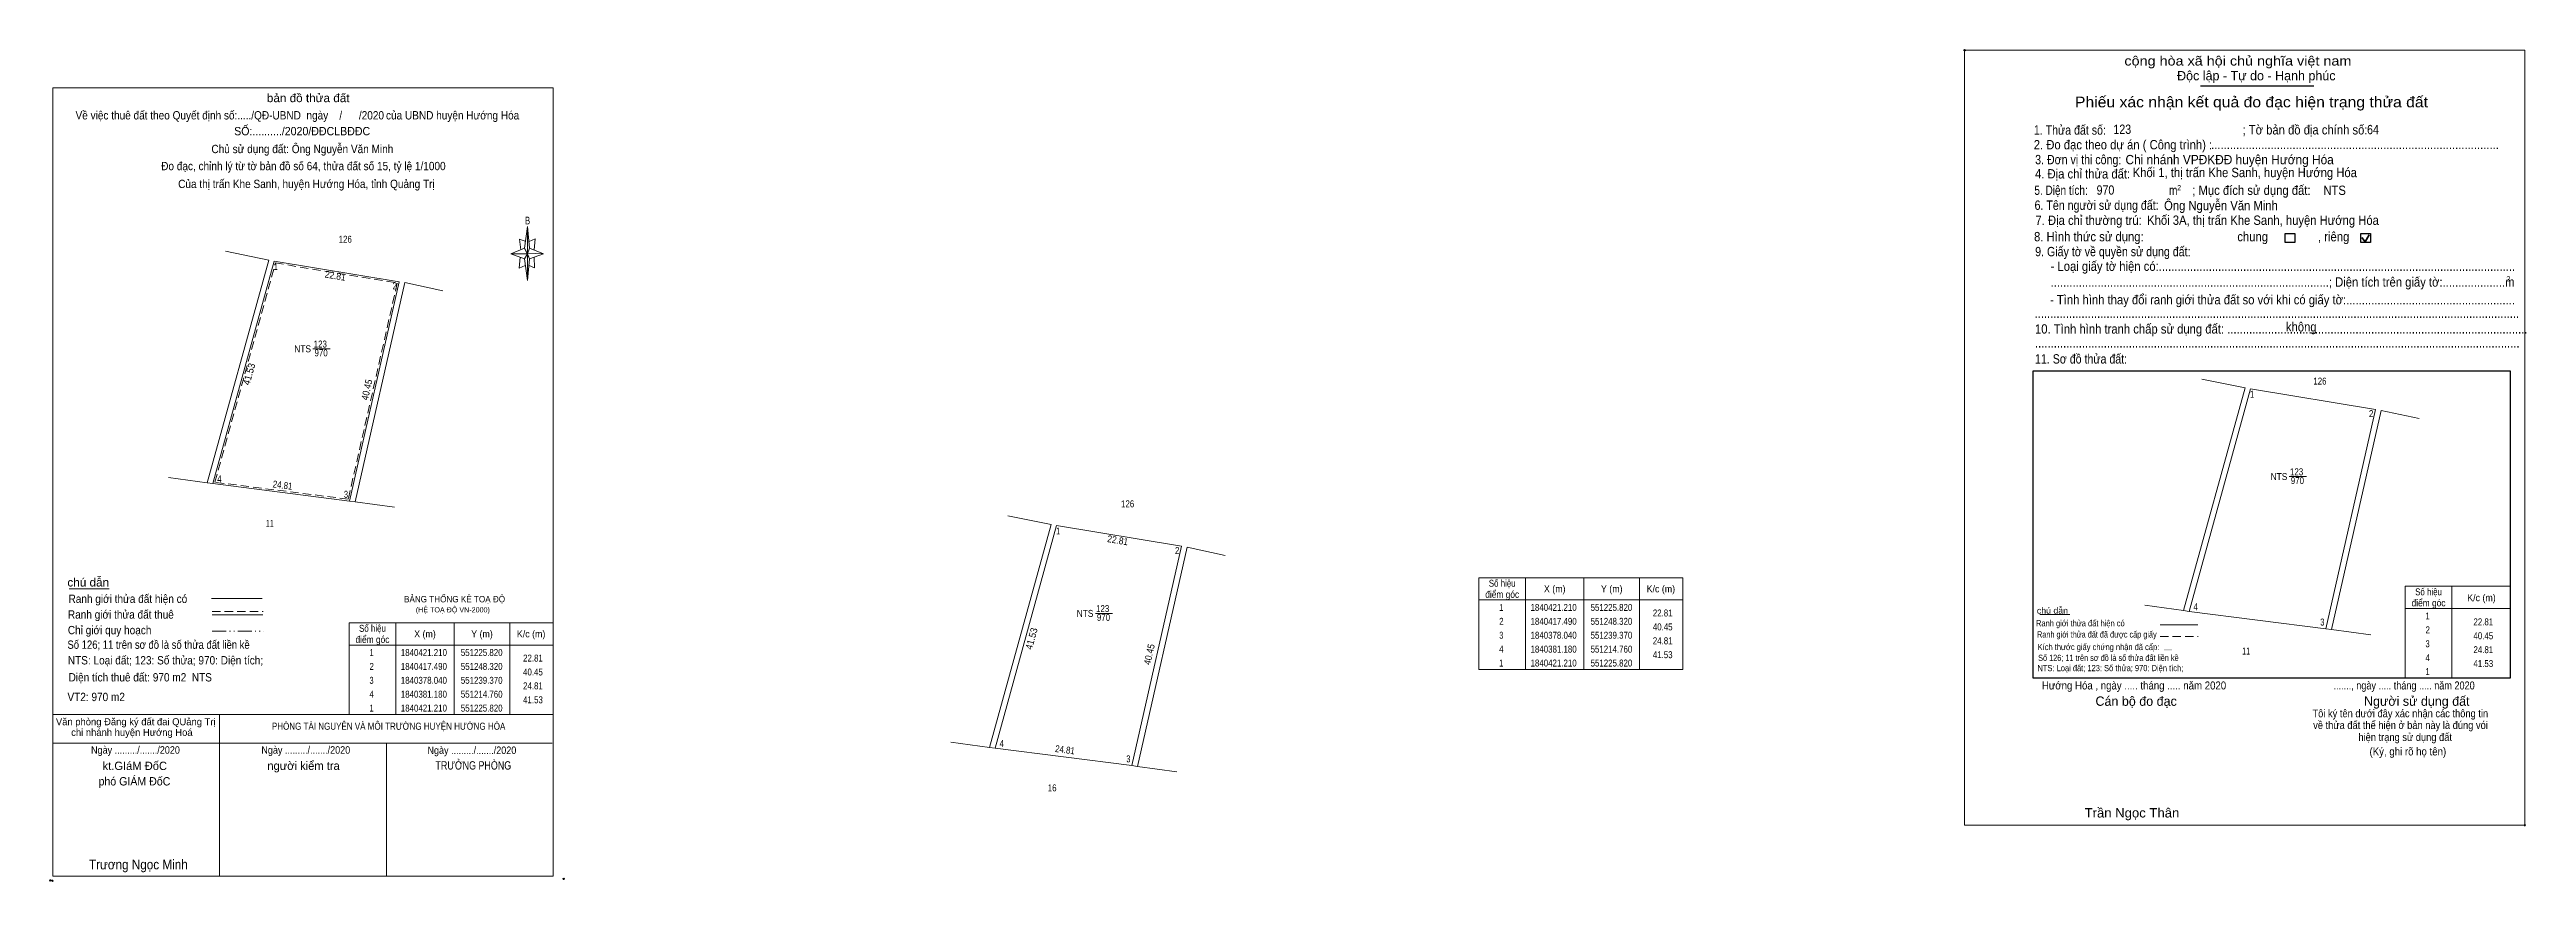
# Model space of a CAD drawing. Header units: metres. Extents: x 551045 to 551490, y 1840357 to 1840507.
import ezdxf
from ezdxf.enums import TextEntityAlignment as Align

# ---------------------------------------------------------------- set-up
doc = ezdxf.new("R2010")
doc.units = ezdxf.units.M
doc.header["$LTSCALE"] = 0.5
doc.header["$PDMODE"] = 32
doc.header["$PDSIZE"] = 0.25
doc.linetypes.add('DASH_DOUBLE_DOT', pattern=[9.2, 5, -1.2, 0.3, -1.2, 0.3, -1.2])
doc.linetypes.add('MEDIUM_DASHED', pattern=[4.5, 3, -1.5])
for name, color, linetype, lineweight in [('1', 7, 'Continuous', 13), ('10', 7, 'Continuous', 13), ('17', 7, 'Continuous', 13), ('2', 7, 'Continuous', 25), ('5', 7, 'Continuous', 13), ('6', 7, 'Continuous', 13), ('63', 7, 'Continuous', 13)]:
    doc.layers.add(name, color=color, linetype=linetype, lineweight=lineweight)

msp = doc.modelspace()

# ---------------------------------------------------------------- linework, layer by layer
at = {"layer": '1'}
for p, q in [((551464.11, 1840441.94), (551470.97, 1840440.45)), ((551249.32, 1840417.33), (551256.18, 1840415.84))]:
    msp.add_line(p, q, dxfattribs=at)
for points in [[(551431.87, 1840447.58), (551439.63, 1840446), (551428.55, 1840405.92), (551421.61, 1840406.89)], [(551470.97, 1840440.45), (551464.11, 1840441.94), (551455.16, 1840402.52), (551454.16, 1840402.65), (551463.11, 1840442.1), (551440.61, 1840445.82), (551429.55, 1840405.79), (551428.55, 1840405.92), (551439.63, 1840446), (551431.87, 1840447.58)], [(551462.23, 1840401.56), (551455.16, 1840402.52), (551464.11, 1840441.94), (551470.97, 1840440.45)], [(551217.08, 1840422.97), (551224.84, 1840421.39), (551213.76, 1840381.31), (551206.82, 1840382.28)], [(551256.18, 1840415.84), (551249.32, 1840417.33), (551240.37, 1840377.91), (551239.37, 1840378.04), (551248.32, 1840417.49), (551225.82, 1840421.21), (551214.76, 1840381.18), (551213.76, 1840381.31), (551224.84, 1840421.39), (551217.08, 1840422.97)], [(551247.44, 1840376.95), (551240.37, 1840377.91), (551249.32, 1840417.33), (551256.18, 1840415.84)]]:
    msp.add_lwpolyline(points, dxfattribs=at)
for points in [[(551440.61, 1840445.82), (551463.11, 1840442.1), (551454.16, 1840402.65), (551429.55, 1840405.79)], [(551225.82, 1840421.21), (551248.32, 1840417.49), (551239.37, 1840378.04), (551214.76, 1840381.18)]]:
    msp.add_lwpolyline(points, close=True, dxfattribs=at)
at = {"layer": '10'}
for p, q in [((551084.09, 1840468.98), (551073.01, 1840428.9)), ((551085.07, 1840468.8), (551074.01, 1840428.77)), ((551084.09, 1840468.98), (551076.33, 1840470.56)), ((551107.57, 1840465.08), (551085.07, 1840468.8)), ((551099.62, 1840425.5), (551108.57, 1840464.92)), ((551108.57, 1840464.92), (551115.43, 1840463.43)), ((551092.05, 1840453), (551095.12, 1840453)), ((551439.63, 1840446), (551428.55, 1840405.92)), ((551440.61, 1840445.82), (551429.55, 1840405.79)), ((551439.63, 1840446), (551431.87, 1840447.58)), ((551463.11, 1840442.1), (551440.61, 1840445.82)), ((551455.16, 1840402.52), (551464.11, 1840441.94)), ((551066.07, 1840429.87), (551073.01, 1840428.9)), ((551073.01, 1840428.9), (551074.01, 1840428.77)), ((551074.01, 1840428.77), (551098.62, 1840425.63)), ((551098.62, 1840425.63), (551099.62, 1840425.5)), ((551099.62, 1840425.5), (551106.69, 1840424.53)), ((551224.84, 1840421.39), (551217.08, 1840422.97)), ((551224.84, 1840421.39), (551213.76, 1840381.31)), ((551225.82, 1840421.21), (551214.76, 1840381.18)), ((551248.32, 1840417.49), (551225.82, 1840421.21)), ((551240.37, 1840377.91), (551249.32, 1840417.33)), ((551421.61, 1840406.89), (551428.55, 1840405.92)), ((551428.55, 1840405.92), (551429.55, 1840405.79)), ((551429.55, 1840405.79), (551454.16, 1840402.65)), ((551454.16, 1840402.65), (551455.16, 1840402.52)), ((551455.16, 1840402.52), (551462.23, 1840401.55)), ((551206.82, 1840382.28), (551213.76, 1840381.31)), ((551213.76, 1840381.31), (551214.76, 1840381.18)), ((551214.76, 1840381.18), (551239.37, 1840378.04)), ((551239.37, 1840378.04), (551240.37, 1840377.91)), ((551240.37, 1840377.91), (551247.44, 1840376.94))]:
    msp.add_line(p, q, dxfattribs=at)
for points in [[(551076.33, 1840470.56), (551084.09, 1840468.98), (551073.01, 1840428.9), (551066.07, 1840429.87)], [(551115.43, 1840463.43), (551108.57, 1840464.92), (551099.62, 1840425.5), (551098.62, 1840425.63), (551107.57, 1840465.08), (551085.07, 1840468.8), (551074.01, 1840428.77), (551073.01, 1840428.9), (551084.09, 1840468.98), (551076.33, 1840470.56)], [(551106.69, 1840424.54), (551099.62, 1840425.5), (551108.57, 1840464.92), (551115.43, 1840463.43)]]:
    msp.add_lwpolyline(points, dxfattribs=at)
msp.add_lwpolyline([(551085.07, 1840468.8), (551107.57, 1840465.08), (551098.62, 1840425.63), (551074.01, 1840428.77)], close=True, dxfattribs=at)
at = {"layer": '10', "linetype": 'MEDIUM_DASHED'}
msp.add_lwpolyline([(551085.29, 1840468.46), (551107.21, 1840464.84), (551098.39, 1840425.96), (551074.39, 1840429.02)], close=True, dxfattribs=at)
at = {"layer": '17'}
for p, q in [((551048.17, 1840409.84), (551055.41, 1840409.84)), ((551402.68, 1840405.21), (551408.08, 1840405.21))]:
    msp.add_line(p, q, dxfattribs=at)
at = {"layer": '2'}
for p, q in [((551431.63, 1840500.33), (551452.01, 1840500.33)), ((551401.54, 1840449.03), (551487.34, 1840449.03)), ((551487.34, 1840449.03), (551487.34, 1840393.8))]:
    msp.add_line(p, q, dxfattribs=at)
at = {"layer": '2', "lineweight": 35}
for p, q in [((551460.66, 1840473.01), (551461.24, 1840472.27)), ((551461.24, 1840472.27), (551461.94, 1840473.52))]:
    msp.add_line(p, q, dxfattribs=at)
at = {"layer": '2', "lineweight": 13}
msp.add_lwpolyline([(551389.18, 1840506.72), (551489.97, 1840506.72), (551489.97, 1840367.33), (551389.18, 1840367.33)], close=True, dxfattribs=at)
at = {"layer": '2'}
for points in [[(551446.85, 1840473.73), (551448.58, 1840473.73), (551448.58, 1840472.12), (551446.85, 1840472.12)], [(551460.47, 1840473.73), (551462.2, 1840473.73), (551462.2, 1840472.12), (551460.47, 1840472.12)]]:
    msp.add_lwpolyline(points, close=True, dxfattribs=at)
msp.add_lwpolyline([(551487.34, 1840393.8), (551401.54, 1840393.8), (551401.54, 1840449.03)], dxfattribs=at)
for p in [(551389.18, 1840506.72), (551489.96, 1840367.33)]:
    msp.add_point(p, dxfattribs=at)
at = {"layer": '5'}
for p, q in [((551130.12, 1840471.11), (551130.62, 1840475.01)), ((551130.12, 1840469.21), (551127.62, 1840470.11)), ((551131.02, 1840469.21), (551130.62, 1840465.31)), ((551131.92, 1840467.61), (551130.92, 1840468.01)), ((551131.02, 1840471.11), (551133.52, 1840470.11)), ((551131.82, 1840469.51), (551131.92, 1840467.61)), ((551075.25, 1840358.17), (551075.25, 1840387.23)), ((551045.25, 1840382.07), (551135.05, 1840382.07)), ((551045.25, 1840382.07), (551135.05, 1840382.07)), ((551045.25, 1840382.07), (551135.05, 1840382.07)), ((551105.25, 1840358.17), (551105.25, 1840382.07))]:
    msp.add_line(p, q, dxfattribs=at)
for points in [[(551045.25, 1840499.97), (551135.25, 1840499.97), (551135.25, 1840358.17), (551045.25, 1840358.17)], [(551130.62, 1840475.01), (551131.02, 1840471.11), (551130.62, 1840470.11)], [(551130.62, 1840470.11), (551127.62, 1840470.11), (551130.12, 1840471.11), (551131.02, 1840469.21), (551133.52, 1840470.11), (551130.62, 1840470.21)], [(551130.62, 1840470.11), (551130.62, 1840465.31), (551130.12, 1840469.21)]]:
    msp.add_lwpolyline(points, close=True, dxfattribs=at)
for points in [[(551130.32, 1840472.31), (551129.22, 1840472.71), (551129.42, 1840470.81)], [(551130.92, 1840472.31), (551132.02, 1840472.81), (551131.82, 1840470.81)], [(551130.62, 1840470.11), (551130.12, 1840471.11), (551127.62, 1840470.11)], [(551129.32, 1840469.51), (551129.12, 1840467.51), (551130.22, 1840468.01)], [(551130.62, 1840470.11), (551131.02, 1840469.21), (551133.52, 1840470.11)], [(551135.25, 1840358.17), (551045.25, 1840358.17), (551045.25, 1840382.07)]]:
    msp.add_lwpolyline(points, dxfattribs=at)
for p in [(551044.78, 1840357.4), (551045.18, 1840357.33)]:
    msp.add_point(p, dxfattribs=at)
at = {"layer": '6'}
for p, q in [((551073.77, 1840408.1), (551082.91, 1840408.1)), ((551073.91, 1840405.17), (551083.05, 1840405.17)), ((551424.34, 1840403.37), (551431.16, 1840403.37)), ((551045.25, 1840387.23), (551135.25, 1840387.23))]:
    msp.add_line(p, q, dxfattribs=at)
at = {"layer": '6', "linetype": 'MEDIUM_DASHED'}
for p, q in [((551073.91, 1840405.79), (551083.11, 1840405.79)), ((551424.34, 1840401.28), (551431.19, 1840401.28))]:
    msp.add_line(p, q, dxfattribs=at)
at = {"layer": '6'}
msp.add_point((551137.15, 1840357.67), dxfattribs=at)
at = {"layer": '63'}
for p, q in [((551447.59, 1840430.02), (551450.66, 1840430.02)), ((551310.19, 1840411.84), (551310.19, 1840395.34)), ((551320.69, 1840411.84), (551320.69, 1840395.34)), ((551330.69, 1840411.84), (551330.69, 1840395.34)), ((551476.84, 1840410.3), (551476.84, 1840393.8)), ((551487.34, 1840410.3), (551487.34, 1840393.8)), ((551232.8, 1840405.41), (551235.87, 1840405.41)), ((551301.79, 1840407.84), (551338.49, 1840407.84)), ((551468.44, 1840406.3), (551487.34, 1840406.3)), ((551106.95, 1840403.73), (551106.95, 1840387.23)), ((551117.45, 1840403.73), (551117.45, 1840387.23)), ((551127.45, 1840403.73), (551127.45, 1840387.23)), ((551098.55, 1840399.73), (551135.25, 1840399.73))]:
    msp.add_line(p, q, dxfattribs=at)
at = {"layer": '63', "linetype": 'DASH_DOUBLE_DOT'}
msp.add_line((551073.94, 1840402.25), (551083.14, 1840402.25), dxfattribs=at)
at = {"layer": '63'}
for points in [[(551301.79, 1840411.84), (551338.49, 1840411.84), (551338.49, 1840395.34), (551301.79, 1840395.34)], [(551098.55, 1840403.73), (551135.25, 1840403.73), (551135.25, 1840387.23), (551098.55, 1840387.23)]]:
    msp.add_lwpolyline(points, close=True, dxfattribs=at)
msp.add_lwpolyline([(551487.34, 1840393.8), (551468.44, 1840393.8), (551468.44, 1840410.3), (551487.34, 1840410.3)], dxfattribs=at)

# ---------------------------------------------------------------- texts
at = {"layer": '1'}
for s, height, width, p in [('123', 1.25, 0.85, (551448.905, 1840430.27)), ('NTS', 1.25, 0.9, (551445.73, 1840429.41)), ('970', 1.25, 0.85, (551449.05, 1840428.69)), ('BẢNG THỐNG KÊ TOẠ ĐỘ ', 1.15, 0.95, (551117.72, 1840407.41)), ('(HỆ TOẠ ĐỘ VN-2000)', 0.9335, 0.9, (551117.21, 1840405.6)), ('NTS', 1.25, 0.9, (551230.94, 1840404.8)), ('123', 1.25, 0.85, (551234.115, 1840405.66)), ('970', 1.25, 0.85, (551234.26, 1840404.08))]:
    msp.add_text(s, height=height, dxfattribs=dict(at, width=width)).set_placement(p, align=Align.CENTER)
at = {"layer": '10'}
for s, width, p in [('126', 0.85, (551097.855, 1840472.1)), ('NTS', 0.9, (551090.19, 1840452.39)), ('123', 0.85, (551093.365, 1840453.25)), ('970', 0.85, (551093.51, 1840451.67)), ('11', 0.75, (551084.285, 1840421))]:
    msp.add_text(s, height=1.25, dxfattribs=dict(at, width=width)).set_placement(p, align=Align.CENTER)
for s, width, p in [(' 1', 0.75, (551085.72, 1840467.21)), (' 2', 0.85, (551107.17, 1840463.71)), (' 4', 0.85, (551075.61, 1840428.98)), (' 3', 0.8, (551098.36, 1840426.22))]:
    msp.add_text(s, height=1.25, dxfattribs=dict(at, width=width)).set_placement(p, align=Align.RIGHT)
for s, rotation, width, p in [('22.81', 350.612, 0.9, (551095.973, 1840465.549)), ('41.53', 74.555, 0.95, (551081.16, 1840448.304)), ('40.45', 77.218, 0.9, (551102.347, 1840445.512)), ('24.81', 352.729, 0.85, (551086.506, 1840427.87))]:
    msp.add_text(s, height=1.25, rotation=rotation, dxfattribs=dict(at, width=width)).set_placement(p, align=Align.CENTER)
at = {"layer": '2'}
for s, height, width, p in [('cộng hòa xã hội chủ nghĩa việt nam', 1.682, 1.15, (551417.92, 1840503.97)), ('2. Đo đạc theo dự án ( Công trình) : ', 1.683, 0.9, (551401.62, 1840488.89)), ('1. Thửa đất số:', 1.682, 0.85, (551401.63, 1840491.53)), ('123', 1.68, 0.85, (551415.95, 1840491.67)), ('............................................................................................', 1.683, 0.9, (551433.52, 1840488.95)), ('; Tờ bản đồ địa chính số:', 1.682, 0.9, (551439.17, 1840491.57)), ('64', 1.68, 0.85, (551461.58, 1840491.61)), ('4. Địa chỉ thửa đất:', 1.683, 0.9, (551401.84, 1840483.65)), ('3. Đơn vị thi công:', 1.683, 0.85, (551401.87, 1840486.21)), ('Chi nhánh VPĐKĐĐ huyện Hướng Hóa', 1.68, 0.95, (551418.12, 1840486.21)), ('Khối 1, thị trấn Khe Sanh, huyện Hướng Hóa', 1.68, 0.9, (551419.42, 1840483.89)), ('5. Diện tích:', 1.683, 0.8, (551401.73, 1840480.7)), ('970', 1.68, 0.85, (551412.92, 1840480.73)), ('m', 1.682, 0.8, (551425.96, 1840480.7)), ('2', 0.961, 0.8, (551427.41, 1840481.51)), ('; Mục đích sử dụng đất:', 1.682, 0.9, (551430.14, 1840480.7)), ('NTS', 1.68, 0.9, (551453.72, 1840480.69)), ('6. Tên người sử dụng đất:', 1.683, 0.85, (551401.76, 1840478.01)), ('7. Địa chỉ thường trú:', 1.683, 0.9, (551401.92, 1840475.29)), ('Khối 3A, thị trấn Khe Sanh, huyện Hướng Hóa', 1.68, 0.9, (551422.02, 1840475.31)), ('Ông Nguyễn Văn Minh', 1.68, 0.9, (551425.06, 1840477.95)), ('8. Hình thức sử dụng:', 1.683, 0.9, (551401.67, 1840472.35)), ('9. Giấy tờ về quyền sử dụng đất:', 1.683, 0.85, (551401.87, 1840469.66)), ('chung                , riêng', 1.682, 0.9, (551438.24, 1840472.35)), ('     - Loại giấy tờ hiện có:..................................................................................................................', 1.682, 0.9, (551401.84, 1840467.03)), ('     - Tình hình thay đổi ranh giới thửa đất so với khi có giấy tờ:......................................................', 1.682, 0.9, (551401.73, 1840461.01)), ('     .........................................................................................; Diện tích trên giấy tờ:....................m', 1.682, 0.9, (551401.84, 1840464.19)), ('2', 0.961, 0.8, (551486.64, 1840465.13)), ('...........................................................................................................................................................', 1.682, 0.9, (551401.76, 1840458.57)), ('10. Tình hình tranh chấp sử dụng đất: ................................................................................................', 1.683, 0.9, (551401.84, 1840455.75)), ('không', 1.682, 0.9, (551446.98, 1840456.13)), ('11. Sơ đồ thửa đất:', 1.683, 0.85, (551401.84, 1840450.36)), ('...........................................................................................................................................................', 1.682, 0.9, (551401.84, 1840453.24)), ('Hướng Hóa , ngày ..... tháng ..... năm 2020', 1.441, 0.9, (551403.08, 1840391.74)), ('......., ngày ..... tháng ..... năm 2020', 1.441, 0.85, (551455.54, 1840391.74)), ('(Ký, ghi rõ họ tên)', 1.442, 0.9, (551462.02, 1840379.87)), ('Trần Ngọc Thân', 1.68, 1.05, (551410.76, 1840368.71))]:
    msp.add_text(s, height=height, dxfattribs=dict(at, width=width)).set_placement(p)
for s, p in [('Độc lập - Tự do - Hạnh phúc', (551427.4, 1840501.31)), ('Cán bộ đo đạc', (551412.72, 1840388.8)), ('Người sử dụng đất', (551461.03, 1840388.8))]:
    msp.add_text(s, height=1.682, dxfattribs=at).set_placement(p)
for s, height, width, p in [('Phiếu xác nhận kết quả đo đạc hiện trạng thửa đất', 1.922, 1.1, (551440.785, 1840496.45)), ('....', 0.935, 0.95, (551425.785, 1840398.79)), ('Tôi ký tên dưới đây xác nhận các thông tin', 1.39, 0.9, (551467.56, 1840386.74)), ('về thửa đất thể hiện ở bản này là đúng vói', 1.39, 0.9, (551467.595, 1840384.63)), ('hiện trạng sử dụng đất', 1.39, 0.9, (551468.435, 1840382.47))]:
    msp.add_text(s, height=height, dxfattribs=dict(at, width=width)).set_placement(p, align=Align.CENTER)
msp.add_text('.', height=0.481, dxfattribs=at).set_placement((551489.949, 1840367.08), align=Align.CENTER)
at = {"layer": '5'}
for s, height, width, p in [('bản đồ thửa đất', 1.5, 1.05, (551091.19, 1840497.38)), ('Về việc thuê đất theo Quyết định số:...../QĐ-UBND  ngày    /      /2020', 1.5, 0.9, (551077.08, 1840494.27)), ('của UBND huyện Hướng Hóa', 1.5, 0.9, (551117.17, 1840494.27)), ('Chủ sử dụng đất: Ông Nguyễn Văn Minh', 1.5, 0.9, (551090.14, 1840488.21)), ('SỐ:........../2020/ĐĐCLBĐĐC', 1.5, 0.95, (551090.1, 1840491.42)), ('Đo đạc, chỉnh lý từ tờ bản đồ số 64, thửa đất số 15, tỷ lệ 1/1000 ', 1.5, 0.9, (551090.575, 1840485.14)), ('Của thị trấn Khe Sanh, huyện Hướng Hóa, tỉnh Quảng Trị', 1.5, 0.9, (551090.87, 1840481.93)), ('B', 1.378, 0.75, (551130.655, 1840475.4)), ('Ngày ........./......./2020', 1.35, 0.9, (551060.115, 1840380.18)), ('Ngày ........./......./2020', 1.35, 0.9, (551090.755, 1840380.18)), ('Ngày ........./......./2020', 1.35, 0.9, (551120.635, 1840380.13)), ('TRƯỞNG PHÒNG', 1.5, 0.8, (551120.895, 1840377.33)), ('phó GIÁM ĐốC', 1.5, 0.95, (551059.93, 1840374.47)), ('Trương Ngọc Minh', 1.75, 0.9, (551060.635, 1840359.38))]:
    msp.add_text(s, height=height, dxfattribs=dict(at, width=width)).set_placement(p, align=Align.CENTER)
for s, p in [('kt.GIáM ĐốC', (551059.995, 1840377.25)), ('người kiểm tra', (551090.355, 1840377.27))]:
    msp.add_text(s, height=1.5, dxfattribs=at).set_placement(p, align=Align.CENTER)
at = {"layer": '6'}
for s, height, width, p in [('chú dẫn', 1.5, 1.05, (551047.87, 1840410.26)), ('Ranh giới thửa đất hiện có ', 1.5, 0.9, (551048.07, 1840407.3)), ('Ranh giới thửa đất thuê', 1.5, 0.9, (551047.96, 1840404.48)), ('chú dẫn', 1.12, 1.05, (551402.18, 1840405.37)), ('Số 126; 11 trên sơ đồ là số thửa đất liền kề', 1.5, 0.85, (551047.88, 1840399.05)), ('Chỉ giới quy hoạch', 1.5, 0.9, (551047.95, 1840401.67)), ('Ranh giới thửa đất hiện có ', 1.12, 0.9, (551402.02, 1840403.09)), ('Ranh giới thửa đất đã được cấp giấy', 1.12, 0.85, (551402.2, 1840401.08)), ('Kích thước giấy chứng nhận đã cấp:', 1.12, 0.9, (551402.32, 1840398.82)), ('NTS: Loại đất; 123: Số thửa; 970: Diện tích;', 1.5, 0.9, (551047.95, 1840396.24)), ('NTS: Loại đất; 123: Số thửa; 970: Diện tích;', 1.12, 0.9, (551402.28, 1840395.03)), ('Số 126; 11 trên sơ đồ là số thửa đất liền kề', 1.12, 0.85, (551402.41, 1840396.87)), ('VT2: 970 m2', 1.5, 0.9, (551047.88, 1840389.65)), ('Diện tích thuê đất: 970 m2  NTS', 1.5, 0.9, (551048.08, 1840393.18))]:
    msp.add_text(s, height=height, dxfattribs=dict(at, width=width)).set_placement(p)
for s, p in [(' Văn phòng Đăng ký đất đai QUảng Trị', (551059.93, 1840385.3)), ('chi nhánh huyện Hướng Hoá', (551059.47, 1840383.39))]:
    msp.add_text(s, height=1.267, dxfattribs=at).set_placement(p, align=Align.CENTER)
at = {"layer": '6', "width": 0.85}
msp.add_text('PHÒNG TÀI NGUYÊN VÀ MÔI TRƯỜNG HUYỆN HƯỚNG HÓA', height=1.27, dxfattribs=at).set_placement((551105.655, 1840384.49), align=Align.CENTER)
at = {"layer": '63'}
for s, width, p in [(' 1', 0.75, (551441.26, 1840444.23)), (' 2', 0.85, (551462.71, 1840440.73)), (' 1', 0.75, (551226.47, 1840419.62)), (' 2', 0.85, (551247.92, 1840416.12)), ('22.81', 0.85, (551336.64, 1840404.87)), (' 4', 0.85, (551431.15, 1840406)), (' 3', 0.8, (551453.9, 1840403.24)), ('22.81', 0.85, (551484.27, 1840403.27)), ('40.45', 0.85, (551336.64, 1840402.37)), ('24.81', 0.85, (551336.64, 1840399.87)), ('40.45', 0.85, (551484.27, 1840400.77)), ('22.81', 0.85, (551133.4, 1840396.76)), ('41.53', 0.85, (551336.64, 1840397.37)), ('41.53', 0.85, (551484.27, 1840395.77)), ('24.81', 0.85, (551484.27, 1840398.27)), ('40.45', 0.85, (551133.4, 1840394.26)), ('24.81', 0.85, (551133.4, 1840391.76)), ('41.53', 0.85, (551133.4, 1840389.26)), (' 4', 0.85, (551216.36, 1840381.39)), (' 3', 0.8, (551239.11, 1840378.63))]:
    msp.add_text(s, height=1.25, dxfattribs=dict(at, width=width)).set_placement(p, align=Align.RIGHT)
for s, width, p in [('126', 0.85, (551453.095, 1840446.58)), ('126', 0.85, (551238.605, 1840424.51)), ('điểm góc', 0.9, (551305.99, 1840408.22)), ('Số hiệu', 0.85, (551305.99, 1840410.22)), ('X (m)', 0.95, (551315.44, 1840409.22)), ('Y (m)', 0.95, (551325.695, 1840409.22)), ('K/c (m)', 0.95, (551334.535, 1840409.22)), ('Số hiệu', 0.85, (551472.64, 1840408.68)), (' 2', 0.85, (551305.645, 1840403.37)), (' 1', 0.75, (551305.64, 1840405.87)), ('1840421.210', 0.85, (551315.24, 1840405.87)), ('1840417.490', 0.85, (551315.24, 1840403.37)), ('551225.820', 0.85, (551325.64, 1840405.87)), ('551248.320', 0.85, (551325.64, 1840403.37)), ('điểm góc', 0.9, (551472.64, 1840406.68)), (' 1', 0.75, (551472.29, 1840404.33)), ('K/c (m)', 0.95, (551482.165, 1840407.62)), ('điểm góc', 0.9, (551102.75, 1840400.11)), ('Số hiệu', 0.85, (551102.75, 1840402.11)), ('X (m)', 0.95, (551112.2, 1840401.11)), ('Y (m)', 0.95, (551122.455, 1840401.11)), ('K/c (m)', 0.95, (551131.295, 1840401.11)), (' 3', 0.8, (551305.635, 1840400.87)), ('1840378.040', 0.85, (551315.24, 1840400.87)), ('551239.370', 0.85, (551325.64, 1840400.87)), (' 3', 0.8, (551472.285, 1840399.33)), (' 2', 0.85, (551472.295, 1840401.83)), (' 2', 0.85, (551102.405, 1840395.26)), (' 1', 0.75, (551102.4, 1840397.76)), ('1840421.210', 0.85, (551112, 1840397.76)), ('1840417.490', 0.85, (551112, 1840395.26)), ('551225.820', 0.85, (551122.4, 1840397.76)), ('551248.320', 0.85, (551122.4, 1840395.26)), (' 4', 0.85, (551305.64, 1840398.37)), (' 1', 0.75, (551305.64, 1840395.87)), ('1840381.180', 0.85, (551315.24, 1840398.37)), ('1840421.210', 0.85, (551315.24, 1840395.87)), ('551214.760', 0.85, (551325.64, 1840398.37)), ('551225.820', 0.85, (551325.64, 1840395.87)), ('11', 0.75, (551439.825, 1840398.02)), (' 4', 0.85, (551472.29, 1840396.83)), (' 4', 0.85, (551102.4, 1840390.26)), (' 3', 0.8, (551102.395, 1840392.76)), ('1840378.040', 0.85, (551112, 1840392.76)), ('1840381.180', 0.85, (551112, 1840390.26)), ('551239.370', 0.85, (551122.4, 1840392.76)), ('551214.760', 0.85, (551122.4, 1840390.26)), (' 1', 0.75, (551472.29, 1840394.33)), (' 1', 0.75, (551102.4, 1840387.76)), ('1840421.210', 0.85, (551112, 1840387.76)), ('551225.820', 0.85, (551122.4, 1840387.76)), ('16', 0.85, (551225.03, 1840373.41))]:
    msp.add_text(s, height=1.25, dxfattribs=dict(at, width=width)).set_placement(p, align=Align.CENTER)
for s, rotation, width, p in [('22.81', 350.612, 0.9, (551236.723, 1840417.959)), ('41.53', 74.555, 0.95, (551221.91, 1840400.714)), ('40.45', 77.218, 0.9, (551243.097, 1840397.922)), ('24.81', 352.729, 0.85, (551227.256, 1840380.28))]:
    msp.add_text(s, height=1.25, rotation=rotation, dxfattribs=dict(at, width=width)).set_placement(p, align=Align.CENTER)

doc.saveas('drawing.dxf')
